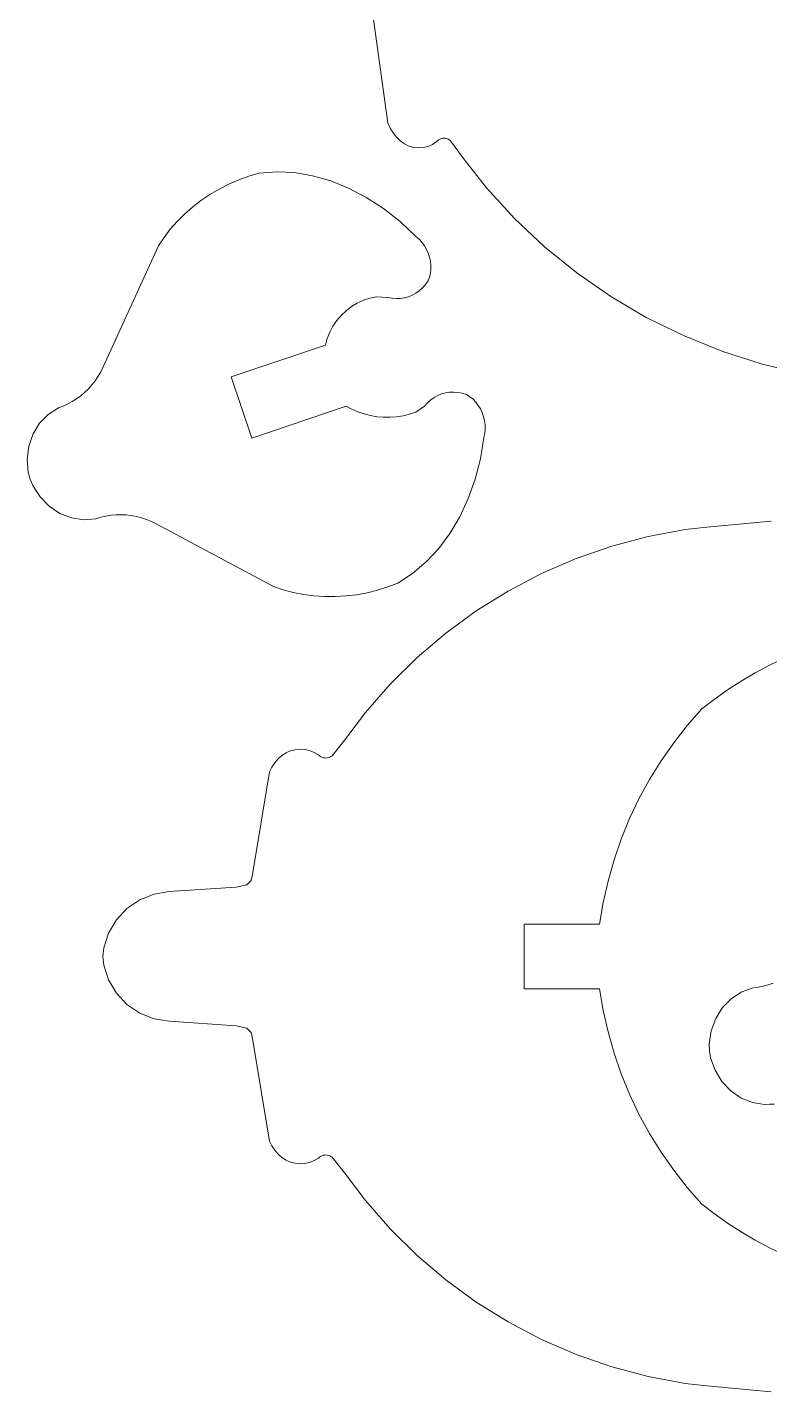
# Model space of a CAD drawing. Header units: millimetres. Extents: x -233 to 120, y -19 to 188.
# Drawn here: x -233.2 to -203.1, y -0.8 to 54.6 of the extents above; entities that cross this region are included whole.
import ezdxf

# ---------------------------------------------------------------- set-up
doc = ezdxf.new("R2010")
doc.units = ezdxf.units.MM
doc.header["$MEASUREMENT"] = 0
doc.layers.add('Layer 1', color=7, linetype='Continuous')

msp = doc.modelspace()

# ---------------------------------------------------------------- linework, layer by layer
at = {"layer": 'Layer 1', "lineweight": 9}
for points in [[(-219.2805, 55.7165), (-219.2805, 55.7165), (-218.5828, 50.7225), (-218.5828, 50.7225)], [(-218.5828, 50.7225), (-218.5828, 50.7225), (-218.4894, 50.5065), (-218.4894, 50.5065)], [(-218.4894, 50.5065), (-218.4894, 50.5065), (-218.3728, 50.3092), (-218.3728, 50.3092)], [(-218.3728, 50.3092), (-218.3728, 50.3092), (-218.2352, 50.1344), (-218.2352, 50.1344)], [(-218.2352, 50.1344), (-218.2352, 50.1344), (-218.0794, 49.9857), (-218.0794, 49.9857)], [(-218.0794, 49.9857), (-218.0794, 49.9857), (-217.9086, 49.8661), (-217.9086, 49.8661)], [(-216.7689, 49.8458), (-216.7689, 49.8458), (-216.5954, 49.9594), (-216.5954, 49.9594)], [(-216.5545, 50.0007), (-216.5545, 50.0007), (-216.5954, 49.9594), (-216.5954, 49.9594)], [(-216.5089, 50.0356), (-216.5089, 50.0356), (-216.5545, 50.0007), (-216.5545, 50.0007)], [(-216.4595, 50.0633), (-216.4595, 50.0633), (-216.5089, 50.0356), (-216.5089, 50.0356)], [(-216.4072, 50.0833), (-216.4072, 50.0833), (-216.4595, 50.0633), (-216.4595, 50.0633)], [(-216.3529, 50.0953), (-216.3529, 50.0953), (-216.4072, 50.0833), (-216.4072, 50.0833)], [(-216.2976, 50.099), (-216.2976, 50.099), (-216.3529, 50.0953), (-216.3529, 50.0953)], [(-216.2425, 50.0944), (-216.2425, 50.0944), (-216.2976, 50.099), (-216.2976, 50.099)], [(-216.1883, 50.0816), (-216.1883, 50.0816), (-216.2425, 50.0944), (-216.2425, 50.0944)], [(-216.1363, 50.0608), (-216.1363, 50.0608), (-216.1883, 50.0816), (-216.1883, 50.0816)], [(-216.0872, 50.0323), (-216.0872, 50.0323), (-216.1363, 50.0608), (-216.1363, 50.0608)], [(-216.0421, 49.9967), (-216.0421, 49.9967), (-216.0872, 50.0323), (-216.0872, 50.0323)], [(-216.0421, 49.9967), (-216.0421, 49.9967), (-215.5156, 49.2748), (-215.5156, 49.2748)], [(-217.9086, 49.8661), (-217.9086, 49.8661), (-217.726, 49.7779), (-217.726, 49.7779)], [(-217.726, 49.7779), (-217.726, 49.7779), (-217.5354, 49.7228), (-217.5354, 49.7228)], [(-217.5354, 49.7228), (-217.5354, 49.7228), (-217.3404, 49.702), (-217.3404, 49.702)], [(-217.3404, 49.702), (-217.3404, 49.702), (-217.1451, 49.7159), (-217.1451, 49.7159)], [(-217.1451, 49.7159), (-217.1451, 49.7159), (-216.9534, 49.7641), (-216.9534, 49.7641)], [(-216.9534, 49.7641), (-216.9534, 49.7641), (-216.7689, 49.8458), (-216.7689, 49.8458)], [(-215.5156, 49.2748), (-215.5156, 49.2748), (-214.5741, 48.0807), (-214.5741, 48.0807)], [(-225.0518, 48.2318), (-225.0518, 48.2318), (-225.443, 48.0325), (-225.443, 48.0325)], [(-224.6485, 48.4071), (-224.6485, 48.4071), (-225.0518, 48.2318), (-225.0518, 48.2318)], [(-224.235, 48.5574), (-224.235, 48.5574), (-224.6485, 48.4071), (-224.6485, 48.4071)], [(-223.8135, 48.6821), (-223.8135, 48.6821), (-224.235, 48.5574), (-224.235, 48.5574)], [(-223.8135, 48.6821), (-223.8135, 48.6821), (-223.1028, 48.7344), (-223.1028, 48.7344)], [(-223.1028, 48.7344), (-223.1028, 48.7344), (-222.3776, 48.6988), (-222.3776, 48.6988)], [(-222.3776, 48.6988), (-222.3776, 48.6988), (-221.6443, 48.5754), (-221.6443, 48.5754)], [(-221.6443, 48.5754), (-221.6443, 48.5754), (-220.9096, 48.3656), (-220.9096, 48.3656)], [(-220.9096, 48.3656), (-220.9096, 48.3656), (-220.1802, 48.071), (-220.1802, 48.071)], [(-225.82, 47.8103), (-225.82, 47.8103), (-226.1809, 47.5662), (-226.1809, 47.5662)], [(-225.443, 48.0325), (-225.443, 48.0325), (-225.82, 47.8103), (-225.82, 47.8103)], [(-220.1802, 48.071), (-220.1802, 48.071), (-219.4626, 47.6946), (-219.4626, 47.6946)], [(-219.4626, 47.6946), (-219.4626, 47.6946), (-218.7635, 47.2395), (-218.7635, 47.2395)], [(-214.5741, 48.0807), (-214.5741, 48.0807), (-213.4387, 46.8416), (-213.4387, 46.8416)], [(-226.5238, 47.3015), (-226.5238, 47.3015), (-226.847, 47.0176), (-226.847, 47.0176)], [(-226.1809, 47.5662), (-226.1809, 47.5662), (-226.5238, 47.3015), (-226.5238, 47.3015)], [(-218.7635, 47.2395), (-218.7635, 47.2395), (-218.0891, 46.71), (-218.0891, 46.71)], [(-227.1488, 46.7159), (-227.1488, 46.7159), (-227.4277, 46.3979), (-227.4277, 46.3979)], [(-226.847, 47.0176), (-226.847, 47.0176), (-227.1488, 46.7159), (-227.1488, 46.7159)], [(-218.0891, 46.71), (-218.0891, 46.71), (-217.4455, 46.1109), (-217.4455, 46.1109)], [(-213.4387, 46.8416), (-213.4387, 46.8416), (-212.2146, 45.6901), (-212.2146, 45.6901)], [(-227.6823, 46.0654), (-227.6823, 46.0654), (-227.9112, 45.7199), (-227.9112, 45.7199)], [(-227.4277, 46.3979), (-227.4277, 46.3979), (-227.6823, 46.0654), (-227.6823, 46.0654)], [(-217.4455, 46.1109), (-217.4455, 46.1109), (-217.3186, 45.9968), (-217.3186, 45.9968)], [(-227.9112, 45.7199), (-227.9112, 45.7199), (-230.1566, 40.8056), (-230.1566, 40.8056)], [(-217.3186, 45.9968), (-217.3186, 45.9968), (-217.2037, 45.8697), (-217.2037, 45.8697)], [(-217.2037, 45.8697), (-217.2037, 45.8697), (-217.1023, 45.7312), (-217.1023, 45.7312)], [(-217.1023, 45.7312), (-217.1023, 45.7312), (-217.0157, 45.5832), (-217.0157, 45.5832)], [(-217.0157, 45.5832), (-217.0157, 45.5832), (-216.9451, 45.4275), (-216.9451, 45.4275)], [(-212.2146, 45.6901), (-212.2146, 45.6901), (-210.9087, 44.6323), (-210.9087, 44.6323)], [(-216.9451, 45.4275), (-216.9451, 45.4275), (-216.8914, 45.2662), (-216.8914, 45.2662)], [(-216.8914, 45.2662), (-216.8914, 45.2662), (-216.8552, 45.1014), (-216.8552, 45.1014)], [(-216.8552, 45.1014), (-216.8552, 45.1014), (-216.8371, 44.9353), (-216.8371, 44.9353)], [(-216.8371, 44.9353), (-216.8371, 44.9353), (-216.8374, 44.77), (-216.8374, 44.77)], [(-216.8924, 44.4504), (-216.8924, 44.4504), (-216.9465, 44.3003), (-216.9465, 44.3003)], [(-216.8559, 44.6076), (-216.8559, 44.6076), (-216.8924, 44.4504), (-216.8924, 44.4504)], [(-216.8374, 44.77), (-216.8374, 44.77), (-216.8559, 44.6076), (-216.8559, 44.6076)], [(-210.9087, 44.6323), (-210.9087, 44.6323), (-209.528, 43.6742), (-209.528, 43.6742)], [(-217.5908, 43.7166), (-217.5908, 43.7166), (-217.4453, 43.7975), (-217.4453, 43.7975)], [(-217.4453, 43.7975), (-217.4453, 43.7975), (-217.3076, 43.8969), (-217.3076, 43.8969)], [(-217.3076, 43.8969), (-217.3076, 43.8969), (-217.1782, 44.0141), (-217.1782, 44.0141)], [(-217.1782, 44.0141), (-217.1782, 44.0141), (-217.0577, 44.1488), (-217.0577, 44.1488)], [(-217.0577, 44.1488), (-217.0577, 44.1488), (-216.9465, 44.3003), (-216.9465, 44.3003)], [(-220.2842, 43.0907), (-220.2842, 43.0907), (-220.0638, 43.2568), (-220.0638, 43.2568)], [(-220.0638, 43.2568), (-220.0638, 43.2568), (-219.8266, 43.3979), (-219.8266, 43.3979)], [(-219.8266, 43.3979), (-219.8266, 43.3979), (-219.5754, 43.5122), (-219.5754, 43.5122)], [(-219.5754, 43.5122), (-219.5754, 43.5122), (-219.3132, 43.5985), (-219.3132, 43.5985)], [(-219.3132, 43.5985), (-219.3132, 43.5985), (-219.0432, 43.6558), (-219.0432, 43.6558)], [(-218.5883, 43.6304), (-218.5883, 43.6304), (-219.0432, 43.6558), (-219.0432, 43.6558)], [(-218.5883, 43.6304), (-218.5883, 43.6304), (-218.4107, 43.5967), (-218.4107, 43.5967)], [(-218.4107, 43.5967), (-218.4107, 43.5967), (-218.2367, 43.5822), (-218.2367, 43.5822)], [(-218.2367, 43.5822), (-218.2367, 43.5822), (-218.067, 43.587), (-218.067, 43.587)], [(-218.067, 43.587), (-218.067, 43.587), (-217.9023, 43.6111), (-217.9023, 43.6111)], [(-217.9023, 43.6111), (-217.9023, 43.6111), (-217.7433, 43.6543), (-217.7433, 43.6543)], [(-217.7433, 43.6543), (-217.7433, 43.6543), (-217.5908, 43.7166), (-217.5908, 43.7166)], [(-209.528, 43.6742), (-209.528, 43.6742), (-208.0802, 42.8209), (-208.0802, 42.8209)], [(-220.8197, 42.4635), (-220.8197, 42.4635), (-220.6644, 42.6917), (-220.6644, 42.6917)], [(-220.6644, 42.6917), (-220.6644, 42.6917), (-220.4852, 42.9016), (-220.4852, 42.9016)], [(-220.4852, 42.9016), (-220.4852, 42.9016), (-220.2842, 43.0907), (-220.2842, 43.0907)], [(-208.0802, 42.8209), (-208.0802, 42.8209), (-206.5731, 42.0772), (-206.5731, 42.0772)], [(-221.0513, 41.9634), (-221.0513, 41.9634), (-220.9492, 42.2198), (-220.9492, 42.2198)], [(-220.9492, 42.2198), (-220.9492, 42.2198), (-220.8197, 42.4635), (-220.8197, 42.4635)], [(-221.1249, 41.6974), (-221.1249, 41.6974), (-224.9608, 40.3982), (-224.9608, 40.3982)], [(-221.1249, 41.6974), (-221.1249, 41.6974), (-221.0513, 41.9634), (-221.0513, 41.9634)], [(-206.5731, 42.0772), (-206.5731, 42.0772), (-205.0151, 41.4471), (-205.0151, 41.4471)], [(-205.0151, 41.4471), (-205.0151, 41.4471), (-203.4148, 40.9341), (-203.4148, 40.9341)], [(-230.3644, 40.4252), (-230.3644, 40.4252), (-230.2547, 40.6114), (-230.2547, 40.6114)], [(-230.2547, 40.6114), (-230.2547, 40.6114), (-230.1566, 40.8056), (-230.1566, 40.8056)], [(-203.4148, 40.9341), (-203.4148, 40.9341), (-201.7808, 40.541), (-201.7808, 40.541)], [(-230.909, 39.7742), (-230.909, 39.7742), (-230.758, 39.9215), (-230.758, 39.9215)], [(-230.758, 39.9215), (-230.758, 39.9215), (-230.6165, 40.0795), (-230.6165, 40.0795)], [(-230.4851, 40.2476), (-230.4851, 40.2476), (-230.6165, 40.0795), (-230.6165, 40.0795)], [(-230.4851, 40.2476), (-230.4851, 40.2476), (-230.3644, 40.4252), (-230.3644, 40.4252)], [(-224.1188, 37.9119), (-224.1188, 37.9119), (-224.9608, 40.3982), (-224.9608, 40.3982)], [(-231.5957, 39.3035), (-231.5957, 39.3035), (-231.413, 39.4024), (-231.413, 39.4024)], [(-231.413, 39.4024), (-231.413, 39.4024), (-231.2372, 39.5141), (-231.2372, 39.5141)], [(-231.2372, 39.5141), (-231.2372, 39.5141), (-231.069, 39.6382), (-231.069, 39.6382)], [(-231.069, 39.6382), (-231.069, 39.6382), (-230.909, 39.7742), (-230.909, 39.7742)], [(-217.0936, 39.2174), (-217.0936, 39.2174), (-216.9731, 39.352), (-216.9731, 39.352)], [(-216.9731, 39.352), (-216.9731, 39.352), (-216.8437, 39.4693), (-216.8437, 39.4693)], [(-216.8437, 39.4693), (-216.8437, 39.4693), (-216.706, 39.5686), (-216.706, 39.5686)], [(-216.706, 39.5686), (-216.706, 39.5686), (-216.5606, 39.6496), (-216.5606, 39.6496)], [(-216.5606, 39.6496), (-216.5606, 39.6496), (-216.408, 39.7118), (-216.408, 39.7118)], [(-216.408, 39.7118), (-216.408, 39.7118), (-216.2491, 39.7551), (-216.2491, 39.7551)], [(-216.2491, 39.7551), (-216.2491, 39.7551), (-216.0844, 39.7792), (-216.0844, 39.7792)], [(-216.0844, 39.7792), (-216.0844, 39.7792), (-215.9146, 39.784), (-215.9146, 39.784)], [(-215.9146, 39.784), (-215.9146, 39.784), (-215.7406, 39.7695), (-215.7406, 39.7695)], [(-215.7406, 39.7695), (-215.7406, 39.7695), (-215.563, 39.7358), (-215.563, 39.7358)], [(-215.563, 39.7358), (-215.563, 39.7358), (-215.3827, 39.683), (-215.3827, 39.683)], [(-215.2485, 39.5966), (-215.2485, 39.5966), (-215.3827, 39.683), (-215.3827, 39.683)], [(-215.1239, 39.494), (-215.1239, 39.494), (-215.2485, 39.5966), (-215.2485, 39.5966)], [(-215.0106, 39.3763), (-215.0106, 39.3763), (-215.1239, 39.494), (-215.1239, 39.494)], [(-214.91, 39.2452), (-214.91, 39.2452), (-215.0106, 39.3763), (-215.0106, 39.3763)], [(-232.3948, 38.8806), (-232.3948, 38.8806), (-232.7432, 38.5212), (-232.7432, 38.5212)], [(-231.9788, 39.1457), (-231.9788, 39.1457), (-232.3948, 38.8806), (-232.3948, 38.8806)], [(-231.9788, 39.1457), (-231.9788, 39.1457), (-231.7845, 39.2178), (-231.7845, 39.2178)], [(-231.7845, 39.2178), (-231.7845, 39.2178), (-231.5957, 39.3035), (-231.5957, 39.3035)], [(-220.2828, 39.2111), (-220.2828, 39.2111), (-224.1188, 37.9119), (-224.1188, 37.9119)], [(-220.0469, 39.0865), (-220.0469, 39.0865), (-220.2828, 39.2111), (-220.2828, 39.2111)], [(-219.8018, 38.9812), (-219.8018, 38.9812), (-220.0469, 39.0865), (-220.0469, 39.0865)], [(-219.5491, 38.8956), (-219.5491, 38.8956), (-219.8018, 38.9812), (-219.8018, 38.9812)], [(-219.2904, 38.8305), (-219.2904, 38.8305), (-219.5491, 38.8956), (-219.5491, 38.8956)], [(-219.0273, 38.7862), (-219.0273, 38.7862), (-219.2904, 38.8305), (-219.2904, 38.8305)], [(-217.9649, 38.8209), (-217.9649, 38.8209), (-218.2286, 38.7804), (-218.2286, 38.7804)], [(-217.7053, 38.8822), (-217.7053, 38.8822), (-217.9649, 38.8209), (-217.9649, 38.8209)], [(-217.4514, 38.964), (-217.4514, 38.964), (-217.7053, 38.8822), (-217.7053, 38.8822)], [(-217.0936, 39.2174), (-217.0936, 39.2174), (-217.4514, 38.964), (-217.4514, 38.964)], [(-214.8234, 39.1022), (-214.8234, 39.1022), (-214.91, 39.2452), (-214.91, 39.2452)], [(-214.7519, 38.9494), (-214.7519, 38.9494), (-214.8234, 39.1022), (-214.8234, 39.1022)], [(-214.6966, 38.7887), (-214.6966, 38.7887), (-214.7519, 38.9494), (-214.7519, 38.9494)], [(-232.7432, 38.5212), (-232.7432, 38.5212), (-233.0079, 38.084), (-233.0079, 38.084)], [(-218.7615, 38.763), (-218.7615, 38.763), (-219.0273, 38.7862), (-219.0273, 38.7862)], [(-218.4947, 38.7611), (-218.4947, 38.7611), (-218.7615, 38.763), (-218.7615, 38.763)], [(-218.2286, 38.7804), (-218.2286, 38.7804), (-218.4947, 38.7611), (-218.4947, 38.7611)], [(-214.6581, 38.6221), (-214.6581, 38.6221), (-214.6966, 38.7887), (-214.6966, 38.7887)], [(-214.6368, 38.4519), (-214.6368, 38.4519), (-214.6581, 38.6221), (-214.6581, 38.6221)], [(-214.6472, 38.1095), (-214.6472, 38.1095), (-214.6332, 38.2803), (-214.6332, 38.2803)], [(-214.6332, 38.2803), (-214.6332, 38.2803), (-214.6368, 38.4519), (-214.6368, 38.4519)], [(-233.0079, 38.084), (-233.0079, 38.084), (-233.1767, 37.5892), (-233.1767, 37.5892)], [(-214.8258, 37.0749), (-214.8258, 37.0749), (-214.6787, 37.9418), (-214.6787, 37.9418)], [(-214.6787, 37.9418), (-214.6787, 37.9418), (-214.6472, 38.1095), (-214.6472, 38.1095)], [(-233.1767, 37.5892), (-233.1767, 37.5892), (-233.2419, 37.0598), (-233.2419, 37.0598)], [(-233.2419, 37.0598), (-233.2419, 37.0598), (-233.2002, 36.5202), (-233.2002, 36.5202)], [(-215.0396, 36.2446), (-215.0396, 36.2446), (-214.8258, 37.0749), (-214.8258, 37.0749)], [(-233.2002, 36.5202), (-233.2002, 36.5202), (-233.1242, 36.2476), (-233.1242, 36.2476)], [(-233.019, 35.985), (-233.019, 35.985), (-233.1242, 36.2476), (-233.1242, 36.2476)], [(-215.3184, 35.4583), (-215.3184, 35.4583), (-215.0396, 36.2446), (-215.0396, 36.2446)], [(-232.7241, 35.5312), (-232.7241, 35.5312), (-233.019, 35.985), (-233.019, 35.985)], [(-232.3507, 35.1503), (-232.3507, 35.1503), (-232.7241, 35.5312), (-232.7241, 35.5312)], [(-231.916, 34.8599), (-231.916, 34.8599), (-232.3507, 35.1503), (-232.3507, 35.1503)], [(-215.6595, 34.7233), (-215.6595, 34.7233), (-215.3184, 35.4583), (-215.3184, 35.4583)], [(-231.44, 34.6736), (-231.44, 34.6736), (-231.916, 34.8599), (-231.916, 34.8599)], [(-230.9449, 34.5998), (-230.9449, 34.5998), (-231.44, 34.6736), (-231.44, 34.6736)], [(-230.4535, 34.6421), (-230.4535, 34.6421), (-230.9449, 34.5998), (-230.9449, 34.5998)], [(-230.4535, 34.6421), (-230.4535, 34.6421), (-230.2554, 34.7029), (-230.2554, 34.7029)], [(-230.2554, 34.7029), (-230.2554, 34.7029), (-230.0533, 34.7496), (-230.0533, 34.7496)], [(-230.0533, 34.7496), (-230.0533, 34.7496), (-229.8481, 34.782), (-229.8481, 34.782)], [(-229.8481, 34.782), (-229.8481, 34.782), (-229.6406, 34.8001), (-229.6406, 34.8001)], [(-229.6406, 34.8001), (-229.6406, 34.8001), (-229.4316, 34.8038), (-229.4316, 34.8038)], [(-229.4316, 34.8038), (-229.4316, 34.8038), (-229.222, 34.793), (-229.222, 34.793)], [(-229.222, 34.793), (-229.222, 34.793), (-229.0125, 34.7678), (-229.0125, 34.7678)], [(-229.0125, 34.7678), (-229.0125, 34.7678), (-228.8041, 34.7282), (-228.8041, 34.7282)], [(-228.8041, 34.7282), (-228.8041, 34.7282), (-228.5976, 34.6746), (-228.5976, 34.6746)], [(-228.5976, 34.6746), (-228.5976, 34.6746), (-228.3938, 34.6069), (-228.3938, 34.6069)], [(-228.3938, 34.6069), (-228.3938, 34.6069), (-228.1935, 34.5257), (-228.1935, 34.5257)], [(-228.1935, 34.5257), (-228.1935, 34.5257), (-227.9976, 34.431), (-227.9976, 34.431)], [(-223.2281, 31.8927), (-223.2281, 31.8927), (-227.9976, 34.431), (-227.9976, 34.431)], [(-216.0598, 34.0462), (-216.0598, 34.0462), (-215.6595, 34.7233), (-215.6595, 34.7233)], [(-205.625, 34.2924), (-205.625, 34.2924), (-204.7523, 34.3794), (-204.7523, 34.3794)], [(-204.7523, 34.3794), (-204.7523, 34.3794), (-203.8792, 34.4612), (-203.8792, 34.4612)], [(-203.8792, 34.4612), (-203.8792, 34.4612), (-203.0057, 34.5375), (-203.0057, 34.5375)], [(-216.5157, 33.433), (-216.5157, 33.433), (-216.0598, 34.0462), (-216.0598, 34.0462)], [(-209.4827, 33.524), (-209.4827, 33.524), (-208.0025, 33.9173), (-208.0025, 33.9173)], [(-208.0025, 33.9173), (-208.0025, 33.9173), (-206.4972, 34.1999), (-206.4972, 34.1999)], [(-206.4972, 34.1999), (-206.4972, 34.1999), (-205.625, 34.2924), (-205.625, 34.2924)], [(-217.0232, 32.8895), (-217.0232, 32.8895), (-216.5157, 33.433), (-216.5157, 33.433)], [(-210.9298, 33.0221), (-210.9298, 33.0221), (-209.4827, 33.524), (-209.4827, 33.524)], [(-217.5775, 32.4204), (-217.5775, 32.4204), (-217.0232, 32.8895), (-217.0232, 32.8895)], [(-212.3357, 32.4145), (-212.3357, 32.4145), (-210.9298, 33.0221), (-210.9298, 33.0221)], [(-218.1737, 32.0301), (-218.1737, 32.0301), (-217.5775, 32.4204), (-217.5775, 32.4204)], [(-213.6927, 31.7044), (-213.6927, 31.7044), (-212.3357, 32.4145), (-212.3357, 32.4145)], [(-222.8364, 31.7574), (-222.8364, 31.7574), (-223.2281, 31.8927), (-223.2281, 31.8927)], [(-222.4321, 31.648), (-222.4321, 31.648), (-222.8364, 31.7574), (-222.8364, 31.7574)], [(-222.0174, 31.5649), (-222.0174, 31.5649), (-222.4321, 31.648), (-222.4321, 31.648)], [(-219.4308, 31.6353), (-219.4308, 31.6353), (-219.8626, 31.5558), (-219.8626, 31.5558)], [(-219.004, 31.7412), (-219.004, 31.7412), (-219.4308, 31.6353), (-219.4308, 31.6353)], [(-218.5842, 31.873), (-218.5842, 31.873), (-219.004, 31.7412), (-219.004, 31.7412)], [(-218.1737, 32.0301), (-218.1737, 32.0301), (-218.5842, 31.873), (-218.5842, 31.873)], [(-214.9935, 30.8958), (-214.9935, 30.8958), (-213.6927, 31.7044), (-213.6927, 31.7044)], [(-221.5944, 31.5087), (-221.5944, 31.5087), (-222.0174, 31.5649), (-222.0174, 31.5649)], [(-221.1652, 31.4796), (-221.1652, 31.4796), (-221.5944, 31.5087), (-221.5944, 31.5087)], [(-220.732, 31.4778), (-220.732, 31.4778), (-221.1652, 31.4796), (-221.1652, 31.4796)], [(-220.297, 31.5032), (-220.297, 31.5032), (-220.732, 31.4778), (-220.732, 31.4778)], [(-219.8626, 31.5558), (-219.8626, 31.5558), (-220.297, 31.5032), (-220.297, 31.5032)], [(-216.2308, 29.9931), (-216.2308, 29.9931), (-214.9935, 30.8958), (-214.9935, 30.8958)], [(-217.3978, 29.0013), (-217.3978, 29.0013), (-216.2308, 29.9931), (-216.2308, 29.9931)], [(-218.4882, 27.9258), (-218.4882, 27.9258), (-217.3978, 29.0013), (-217.3978, 29.0013)], [(-203.0717, 28.6925), (-203.0717, 28.6925), (-202.4793, 28.9756), (-202.4793, 28.9756)], [(-204.2213, 28.0485), (-204.2213, 28.0485), (-203.6527, 28.3833), (-203.6527, 28.3833)], [(-203.6527, 28.3833), (-203.6527, 28.3833), (-203.0717, 28.6925), (-203.0717, 28.6925)], [(-219.496, 26.7724), (-219.496, 26.7724), (-218.4882, 27.9258), (-218.4882, 27.9258)], [(-204.7766, 27.6888), (-204.7766, 27.6888), (-204.2213, 28.0485), (-204.2213, 28.0485)], [(-205.822, 26.9135), (-205.822, 26.9135), (-205.3176, 27.3047), (-205.3176, 27.3047)], [(-205.3176, 27.3047), (-205.3176, 27.3047), (-204.7766, 27.6888), (-204.7766, 27.6888)], [(-220.3281, 25.6642), (-220.3281, 25.6642), (-219.496, 26.7724), (-219.496, 26.7724)], [(-206.4134, 26.2434), (-206.4134, 26.2434), (-205.822, 26.9135), (-205.822, 26.9135)], [(-206.9664, 25.5413), (-206.9664, 25.5413), (-206.4134, 26.2434), (-206.4134, 26.2434)], [(-220.8546, 25.0138), (-220.8546, 25.0138), (-220.3281, 25.6642), (-220.3281, 25.6642)], [(-207.4794, 24.8095), (-207.4794, 24.8095), (-206.9664, 25.5413), (-206.9664, 25.5413)], [(-223.0477, 24.8898), (-223.0477, 24.8898), (-222.8919, 25.0237), (-222.8919, 25.0237)], [(-222.8919, 25.0237), (-222.8919, 25.0237), (-222.7211, 25.1315), (-222.7211, 25.1315)], [(-222.7211, 25.1315), (-222.7211, 25.1315), (-222.5385, 25.211), (-222.5385, 25.211)], [(-222.5385, 25.211), (-222.5385, 25.211), (-222.3479, 25.2606), (-222.3479, 25.2606)], [(-222.3479, 25.2606), (-222.3479, 25.2606), (-222.1529, 25.2793), (-222.1529, 25.2793)], [(-222.1529, 25.2793), (-222.1529, 25.2793), (-221.9576, 25.2668), (-221.9576, 25.2668)], [(-221.9576, 25.2668), (-221.9576, 25.2668), (-221.7659, 25.2234), (-221.7659, 25.2234)], [(-221.7659, 25.2234), (-221.7659, 25.2234), (-221.5814, 25.1498), (-221.5814, 25.1498)], [(-221.5814, 25.1498), (-221.5814, 25.1498), (-221.4079, 25.0475), (-221.4079, 25.0475)], [(-221.367, 25.0102), (-221.367, 25.0102), (-221.4079, 25.0475), (-221.4079, 25.0475)], [(-221.3214, 24.9788), (-221.3214, 24.9788), (-221.367, 25.0102), (-221.367, 25.0102)], [(-221.272, 24.9538), (-221.272, 24.9538), (-221.3214, 24.9788), (-221.3214, 24.9788)], [(-221.2197, 24.9358), (-221.2197, 24.9358), (-221.272, 24.9538), (-221.272, 24.9538)], [(-220.9488, 24.9561), (-220.9488, 24.9561), (-221.0008, 24.9373), (-221.0008, 24.9373)], [(-220.8997, 24.9818), (-220.8997, 24.9818), (-220.9488, 24.9561), (-220.9488, 24.9561)], [(-220.8546, 25.0138), (-220.8546, 25.0138), (-220.8997, 24.9818), (-220.8997, 24.9818)], [(-223.3953, 24.36), (-223.3953, 24.36), (-223.3019, 24.5546), (-223.3019, 24.5546)], [(-223.3019, 24.5546), (-223.3019, 24.5546), (-223.1853, 24.7323), (-223.1853, 24.7323)], [(-223.1853, 24.7323), (-223.1853, 24.7323), (-223.0477, 24.8898), (-223.0477, 24.8898)], [(-221.1654, 24.925), (-221.1654, 24.925), (-221.2197, 24.9358), (-221.2197, 24.9358)], [(-221.1101, 24.9216), (-221.1101, 24.9216), (-221.1654, 24.925), (-221.1654, 24.925)], [(-221.055, 24.9258), (-221.055, 24.9258), (-221.1101, 24.9216), (-221.1101, 24.9216)], [(-221.0008, 24.9373), (-221.0008, 24.9373), (-221.055, 24.9258), (-221.055, 24.9258)], [(-207.9507, 24.0501), (-207.9507, 24.0501), (-207.4794, 24.8095), (-207.4794, 24.8095)], [(-224.093, 20.1909), (-224.093, 20.1909), (-223.3953, 24.36), (-223.3953, 24.36)], [(-208.3789, 23.2656), (-208.3789, 23.2656), (-207.9507, 24.0501), (-207.9507, 24.0501)], [(-208.7627, 22.4584), (-208.7627, 22.4584), (-208.3789, 23.2656), (-208.3789, 23.2656)], [(-209.1007, 21.6311), (-209.1007, 21.6311), (-208.7627, 22.4584), (-208.7627, 22.4584)], [(-209.3921, 20.7862), (-209.3921, 20.7862), (-209.1007, 21.6311), (-209.1007, 21.6311)], [(-209.6358, 19.9263), (-209.6358, 19.9263), (-209.3921, 20.7862), (-209.3921, 20.7862)], [(-224.1457, 19.9453), (-224.1457, 19.9453), (-224.093, 20.1909), (-224.093, 20.1909)], [(-228.0893, 19.3917), (-228.0893, 19.3917), (-227.4697, 19.4935), (-227.4697, 19.4935)], [(-227.4697, 19.4935), (-227.4697, 19.4935), (-224.7507, 19.6696), (-224.7507, 19.6696)], [(-224.3116, 19.7773), (-224.3116, 19.7773), (-224.7507, 19.6696), (-224.7507, 19.6696)], [(-224.3116, 19.7773), (-224.3116, 19.7773), (-224.1457, 19.9453), (-224.1457, 19.9453)], [(-209.8311, 19.0542), (-209.8311, 19.0542), (-209.6358, 19.9263), (-209.6358, 19.9263)], [(-229.1902, 18.8031), (-229.1902, 18.8031), (-228.6721, 19.1578), (-228.6721, 19.1578)], [(-228.6721, 19.1578), (-228.6721, 19.1578), (-228.0893, 19.3917), (-228.0893, 19.3917)], [(-209.9774, 18.1725), (-209.9774, 18.1725), (-209.8311, 19.0542), (-209.8311, 19.0542)], [(-229.9382, 17.8037), (-229.9382, 17.8037), (-229.6191, 18.3445), (-229.6191, 18.3445)], [(-229.6191, 18.3445), (-229.6191, 18.3445), (-229.1902, 18.8031), (-229.1902, 18.8031)], [(-230.1324, 17.2065), (-230.1324, 17.2065), (-229.9382, 17.8037), (-229.9382, 17.8037)], [(-213.0399, 18.1725), (-213.0399, 18.1725), (-213.0399, 15.5475), (-213.0399, 15.5475)], [(-209.9774, 18.1725), (-209.9774, 18.1725), (-213.0399, 18.1725), (-213.0399, 18.1725)], [(-230.1657, 16.86), (-230.1657, 16.86), (-230.1324, 17.2065), (-230.1324, 17.2065)], [(-230.1657, 16.86), (-230.1657, 16.86), (-230.1324, 16.5134), (-230.1324, 16.5134)], [(-230.1324, 16.5134), (-230.1324, 16.5134), (-229.9382, 15.9163), (-229.9382, 15.9163)], [(-229.9382, 15.9163), (-229.9382, 15.9163), (-229.6191, 15.3755), (-229.6191, 15.3755)], [(-209.9774, 15.5475), (-209.9774, 15.5475), (-213.0399, 15.5475), (-213.0399, 15.5475)], [(-209.9774, 15.5475), (-209.9774, 15.5475), (-209.8311, 14.6658), (-209.8311, 14.6658)], [(-203.733, 15.587), (-203.733, 15.587), (-204.1986, 15.4241), (-204.1986, 15.4241)], [(-203.733, 15.587), (-203.733, 15.587), (-203.5274, 15.6129), (-203.5274, 15.6129)], [(-203.5274, 15.6129), (-203.5274, 15.6129), (-203.324, 15.6531), (-203.324, 15.6531)], [(-203.324, 15.6531), (-203.324, 15.6531), (-203.1235, 15.7077), (-203.1235, 15.7077)], [(-203.1235, 15.7077), (-203.1235, 15.7077), (-202.9268, 15.7763), (-202.9268, 15.7763)], [(-229.6191, 15.3755), (-229.6191, 15.3755), (-229.1902, 14.9168), (-229.1902, 14.9168)], [(-204.6199, 15.1538), (-204.6199, 15.1538), (-204.9775, 14.7886), (-204.9775, 14.7886)], [(-204.1986, 15.4241), (-204.1986, 15.4241), (-204.6199, 15.1538), (-204.6199, 15.1538)], [(-229.1902, 14.9168), (-229.1902, 14.9168), (-228.6721, 14.5621), (-228.6721, 14.5621)], [(-228.6721, 14.5621), (-228.6721, 14.5621), (-228.0893, 14.3283), (-228.0893, 14.3283)], [(-209.8311, 14.6658), (-209.8311, 14.6658), (-209.6358, 13.7937), (-209.6358, 13.7937)], [(-204.9775, 14.7886), (-204.9775, 14.7886), (-205.255, 14.3455), (-205.255, 14.3455)], [(-228.0893, 14.3283), (-228.0893, 14.3283), (-227.4697, 14.2265), (-227.4697, 14.2265)], [(-227.4697, 14.2265), (-227.4697, 14.2265), (-224.7507, 14.0503), (-224.7507, 14.0503)], [(-224.3116, 13.9427), (-224.3116, 13.9427), (-224.7507, 14.0503), (-224.7507, 14.0503)], [(-224.3116, 13.9427), (-224.3116, 13.9427), (-224.1457, 13.7746), (-224.1457, 13.7746)], [(-205.255, 14.3455), (-205.255, 14.3455), (-205.4393, 13.845), (-205.4393, 13.845)], [(-224.1457, 13.7746), (-224.1457, 13.7746), (-224.093, 13.529), (-224.093, 13.529)], [(-224.093, 13.529), (-224.093, 13.529), (-223.3953, 9.36), (-223.3953, 9.36)], [(-209.6358, 13.7937), (-209.6358, 13.7937), (-209.3921, 12.9338), (-209.3921, 12.9338)], [(-205.4393, 13.845), (-205.4393, 13.845), (-205.5221, 13.3102), (-205.5221, 13.3102)], [(-205.5221, 13.3102), (-205.5221, 13.3102), (-205.5104, 13.0275), (-205.5104, 13.0275)], [(-209.3921, 12.9338), (-209.3921, 12.9338), (-209.1007, 12.0889), (-209.1007, 12.0889)], [(-205.468, 12.7477), (-205.468, 12.7477), (-205.5104, 13.0275), (-205.5104, 13.0275)], [(-205.2847, 12.2385), (-205.2847, 12.2385), (-205.468, 12.7477), (-205.468, 12.7477)], [(-205.0082, 11.7824), (-205.0082, 11.7824), (-205.2847, 12.2385), (-205.2847, 12.2385)], [(-209.1007, 12.0889), (-209.1007, 12.0889), (-208.7627, 11.2615), (-208.7627, 11.2615)], [(-204.6513, 11.4004), (-204.6513, 11.4004), (-205.0082, 11.7824), (-205.0082, 11.7824)], [(-208.7627, 11.2615), (-208.7627, 11.2615), (-208.3789, 10.4543), (-208.3789, 10.4543)], [(-204.2305, 11.1102), (-204.2305, 11.1102), (-204.6513, 11.4004), (-204.6513, 11.4004)], [(-203.7654, 10.9252), (-203.7654, 10.9252), (-204.2305, 11.1102), (-204.2305, 11.1102)], [(-203.2773, 10.8541), (-203.2773, 10.8541), (-203.7654, 10.9252), (-203.7654, 10.9252)], [(-203.2773, 10.8541), (-203.2773, 10.8541), (-203.0706, 10.868), (-203.0706, 10.868)], [(-203.0706, 10.868), (-203.0706, 10.868), (-202.8632, 10.8673), (-202.8632, 10.8673)], [(-208.3789, 10.4543), (-208.3789, 10.4543), (-207.9507, 9.6699), (-207.9507, 9.6699)], [(-207.9507, 9.6699), (-207.9507, 9.6699), (-207.4794, 8.9105), (-207.4794, 8.9105)], [(-223.3953, 9.36), (-223.3953, 9.36), (-223.3019, 9.1654), (-223.3019, 9.1654)], [(-223.3019, 9.1654), (-223.3019, 9.1654), (-223.1853, 8.9876), (-223.1853, 8.9876)], [(-223.1853, 8.9876), (-223.1853, 8.9876), (-223.0477, 8.8302), (-223.0477, 8.8302)], [(-207.4794, 8.9105), (-207.4794, 8.9105), (-206.9664, 8.1786), (-206.9664, 8.1786)], [(-223.0477, 8.8302), (-223.0477, 8.8302), (-222.8919, 8.6962), (-222.8919, 8.6962)], [(-222.8919, 8.6962), (-222.8919, 8.6962), (-222.7211, 8.5885), (-222.7211, 8.5885)], [(-222.7211, 8.5885), (-222.7211, 8.5885), (-222.5385, 8.509), (-222.5385, 8.509)], [(-222.5385, 8.509), (-222.5385, 8.509), (-222.3479, 8.4594), (-222.3479, 8.4594)], [(-222.3479, 8.4594), (-222.3479, 8.4594), (-222.1529, 8.4406), (-222.1529, 8.4406)], [(-222.1529, 8.4406), (-222.1529, 8.4406), (-221.9577, 8.4531), (-221.9577, 8.4531)], [(-221.9577, 8.4531), (-221.9577, 8.4531), (-221.7659, 8.4966), (-221.7659, 8.4966)], [(-221.7659, 8.4966), (-221.7659, 8.4966), (-221.5814, 8.5702), (-221.5814, 8.5702)], [(-221.5814, 8.5702), (-221.5814, 8.5702), (-221.4079, 8.6725), (-221.4079, 8.6725)], [(-221.367, 8.7098), (-221.367, 8.7098), (-221.4079, 8.6725), (-221.4079, 8.6725)], [(-221.3214, 8.7412), (-221.3214, 8.7412), (-221.367, 8.7098), (-221.367, 8.7098)], [(-221.272, 8.7661), (-221.272, 8.7661), (-221.3214, 8.7412), (-221.3214, 8.7412)], [(-221.2197, 8.7842), (-221.2197, 8.7842), (-221.272, 8.7661), (-221.272, 8.7661)], [(-221.1654, 8.795), (-221.1654, 8.795), (-221.2197, 8.7842), (-221.2197, 8.7842)], [(-221.1101, 8.7983), (-221.1101, 8.7983), (-221.1654, 8.795), (-221.1654, 8.795)], [(-221.055, 8.7942), (-221.055, 8.7942), (-221.1101, 8.7983), (-221.1101, 8.7983)], [(-221.0008, 8.7826), (-221.0008, 8.7826), (-221.055, 8.7942), (-221.055, 8.7942)], [(-220.9488, 8.7638), (-220.9488, 8.7638), (-221.0008, 8.7826), (-221.0008, 8.7826)], [(-220.8997, 8.7382), (-220.8997, 8.7382), (-220.9488, 8.7638), (-220.9488, 8.7638)], [(-220.8546, 8.7061), (-220.8546, 8.7061), (-220.8997, 8.7382), (-220.8997, 8.7382)], [(-220.8546, 8.7061), (-220.8546, 8.7061), (-220.3281, 8.0558), (-220.3281, 8.0558)], [(-220.3281, 8.0558), (-220.3281, 8.0558), (-219.496, 6.9475), (-219.496, 6.9475)], [(-206.9664, 8.1786), (-206.9664, 8.1786), (-206.4134, 7.4765), (-206.4134, 7.4765)], [(-206.4134, 7.4765), (-206.4134, 7.4765), (-205.822, 6.8064), (-205.822, 6.8064)], [(-219.496, 6.9475), (-219.496, 6.9475), (-218.4882, 5.7942), (-218.4882, 5.7942)], [(-205.822, 6.8064), (-205.822, 6.8064), (-205.3176, 6.4152), (-205.3176, 6.4152)], [(-205.3176, 6.4152), (-205.3176, 6.4152), (-204.7766, 6.0311), (-204.7766, 6.0311)], [(-218.4882, 5.7942), (-218.4882, 5.7942), (-217.3978, 4.7187), (-217.3978, 4.7187)], [(-204.7766, 6.0311), (-204.7766, 6.0311), (-204.2213, 5.6714), (-204.2213, 5.6714)], [(-204.2213, 5.6714), (-204.2213, 5.6714), (-203.6527, 5.3367), (-203.6527, 5.3367)], [(-203.6527, 5.3367), (-203.6527, 5.3367), (-203.0717, 5.0275), (-203.0717, 5.0275)], [(-203.0717, 5.0275), (-203.0717, 5.0275), (-202.4793, 4.7443), (-202.4793, 4.7443)], [(-217.3978, 4.7187), (-217.3978, 4.7187), (-216.2308, 3.7268), (-216.2308, 3.7268)], [(-216.2308, 3.7268), (-216.2308, 3.7268), (-214.9935, 2.8241), (-214.9935, 2.8241)], [(-214.9935, 2.8241), (-214.9935, 2.8241), (-213.6927, 2.0155), (-213.6927, 2.0155)], [(-213.6927, 2.0155), (-213.6927, 2.0155), (-212.3357, 1.3055), (-212.3357, 1.3055)], [(-212.3357, 1.3055), (-212.3357, 1.3055), (-210.9298, 0.6978), (-210.9298, 0.6978)], [(-210.9298, 0.6978), (-210.9298, 0.6978), (-209.4827, 0.196), (-209.4827, 0.196)], [(-209.4827, 0.196), (-209.4827, 0.196), (-208.0025, -0.1974), (-208.0025, -0.1974)], [(-208.0025, -0.1974), (-208.0025, -0.1974), (-206.4972, -0.48), (-206.4972, -0.48)], [(-206.4972, -0.48), (-206.4972, -0.48), (-205.625, -0.5724), (-205.625, -0.5724)], [(-205.625, -0.5724), (-205.625, -0.5724), (-204.7523, -0.6595), (-204.7523, -0.6595)], [(-204.7523, -0.6595), (-204.7523, -0.6595), (-203.8792, -0.7412), (-203.8792, -0.7412)], [(-203.8792, -0.7412), (-203.8792, -0.7412), (-203.0057, -0.8176), (-203.0057, -0.8176)]]:
    msp.add_open_spline(points, degree=3, dxfattribs=at)

doc.saveas('drawing.dxf')
